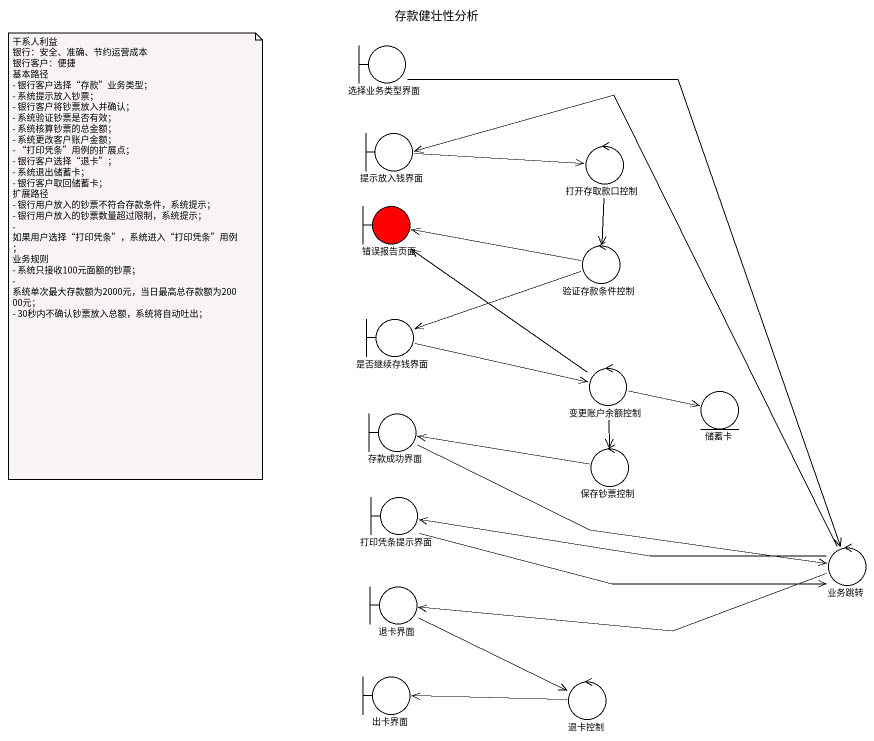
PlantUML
@startuml
title 存款健壮性分析
boundary 选择业务类型界面
boundary 提示放入钱界面
control 打开存取款口控制
boundary 错误报告页面 #FF0000
control 验证存款条件控制
boundary 是否继续存钱界面
control 变更账户余额控制
entity 储蓄卡
boundary 存款成功界面
control 保存钞票控制
boundary 打印凭条提示界面
control 业务跳转
boundary 退卡界面
boundary 出卡界面
control 退卡控制
选择业务类型界面 --> 业务跳转
提示放入钱界面 -right-> 打开存取款口控制
打开存取款口控制 --> 验证存款条件控制
验证存款条件控制 -left-> 错误报告页面
验证存款条件控制 -left-> 是否继续存钱界面
是否继续存钱界面 -right-> 变更账户余额控制
变更账户余额控制 -up-> 错误报告页面
变更账户余额控制 -right-> 储蓄卡
变更账户余额控制 --> 保存钞票控制
存款成功界面 -right-> 业务跳转
保存钞票控制 -left-> 存款成功界面
打印凭条提示界面 -right-> 业务跳转
业务跳转 -up-> 提示放入钱界面
业务跳转 -left-> 打印凭条提示界面
业务跳转 -left-> 退卡界面
退卡界面 -right-> 退卡控制
退卡控制 -left-> 出卡界面
note as N1
  干系人利益
  银行：安全、准确、节约运营成本
  银行客户：便捷
  基本路径
  - 银行客户选择“存款”业务类型；
  - 系统提示放入钞票；
  - 银行客户将钞票放入并确认；
  - 系统验证钞票是否有效；
  - 系统核算钞票的总金额；
  - 系统更改客户账户金额；
  - “打印凭条”用例的扩展点；
  - 银行客户选择“退卡”；
  - 系统退出储蓄卡；
  - 银行客户取回储蓄卡；
  扩展路径
  - 银行用户放入的钞票不符合存款条件，系统提示；
  - 银行用户放入的钞票数量超过限制，系统提示；
  - 如果用户选择“打印凭条”，系统进入“打印凭条”用例；
  业务规则
  - 系统只接收100元面额的钞票；
  - 系统单次最大存款额为2000元，当日最高总存款额为20000元；
  - 30秒内不确认钞票放入总额，系统将自动吐出；
end note
@enduml
